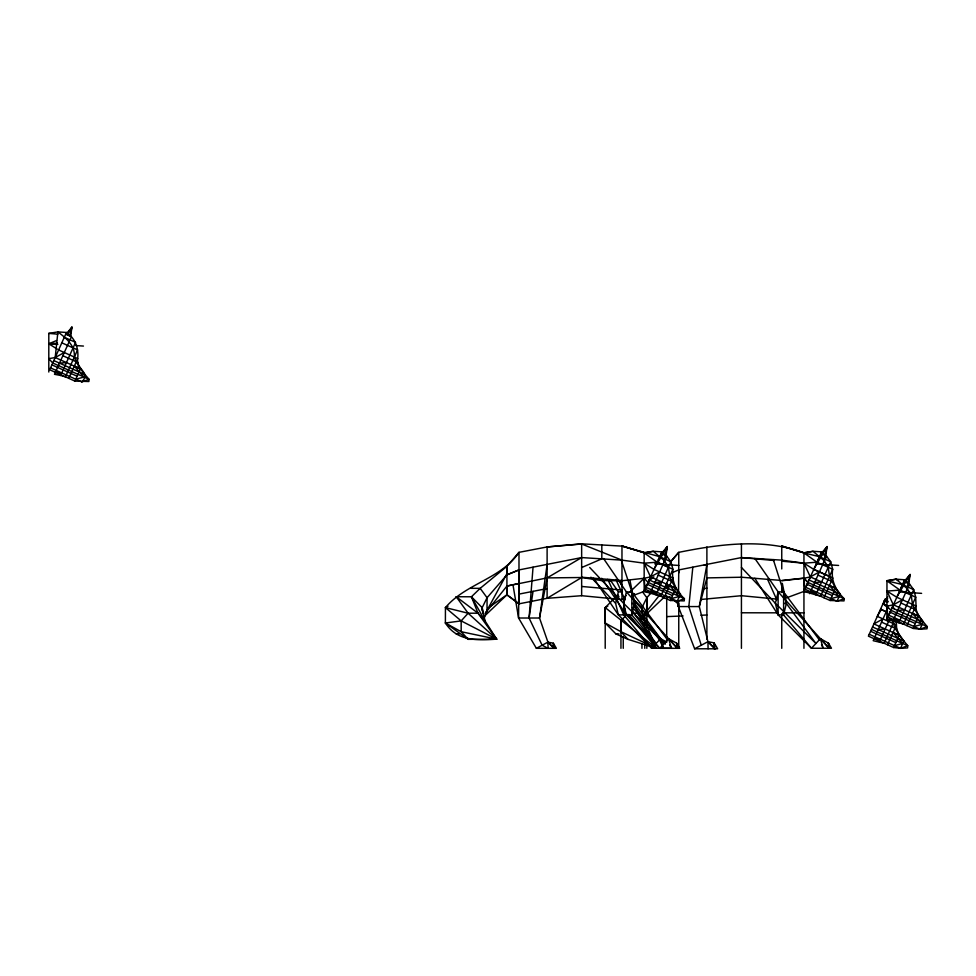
<?xml version="1.0" encoding="UTF-8"?>
<svg xmlns="http://www.w3.org/2000/svg" width="976" height="976" viewBox="0 0 976 976"><rect width="100%" height="100%" fill="white"/><g stroke="black" fill="none" stroke-linecap="round" stroke-linejoin="round"><path stroke-width="1.46" d="M485.389 613.379L506.922 573.705L506.934 574.791L518.988 569.923L581.647 557.577L621.968 560.139L644.16 563.176L657.177 562.2L672.915 569.289C671.146 580.708 676.136 591.078 684.408 598.691L684.237 600.911L670.305 600.508L645.051 589.15L644.16 578.256L650.553 576.914L659.642 571.912M624.738 598.569L621.968 599.593L581.647 595.702L547.109 598.312L518.988 603.827L518.988 552.343L506.922 566.336L480.168 588.345L471.432 596.775L478.008 613.196L496.638 639.146L461.16 620.895L445.398 623.005L468.187 639.341L496.638 639.146L468.126 613.221L456.219 596.739L471.432 596.775L484.999 620.834L496.638 639.146C477.606 640.463 457.036 641.391 445.398 623.005L445.434 607.609C465.515 583.55 501.286 578.902 518.988 552.343L547.109 546.95L581.647 543.827L621.968 546.109L659.654 556.686L670.915 561.749L672.915 569.289L660.789 596.226L644.16 591.419L631.679 596.019M482.168 610.488L482.168 607.694L487.061 597.727L506.922 574.852L518.988 569.923L518.585 618.015L536.361 648.32L556.381 648.32L553.331 643.196L547.926 642.147L536.361 648.32M633.949 603.619L637.779 613.196L656.421 648.32L627.958 639.341L615.917 633.912L605.181 623.005L605.205 607.609L616.002 596.739L618.577 595.214M670.17 645.697L671.695 648.259L651.687 648.259L623.81 614.929L623.835 599.118M621.126 559.638L631.887 592.005L631.85 614.99L659.727 648.32L679.735 648.32L676.685 643.196L668.658 638.731L626.409 591.92L603.522 558.516M641.94 611.891L641.952 607.694L646.844 597.727L650.809 593.152M642.525 591.859L646.844 597.727L646.82 610.964L643.55 619.04M828.429 648.259L828.429 643.135L829.112 648.259L820.401 638.67L811.459 648.259L783.594 614.929L778.104 614.843L775.383 603.314L778.14 591.859L820.401 638.67L828.429 643.135L831.479 648.259L811.459 648.259L778.104 614.843L778.14 591.859L754.826 558.431M773.309 559.602L783.63 591.944L783.594 614.929L786.351 603.473L782.325 583.355M694.644 648.784L707.942 641.683L714.151 642.891L717.653 648.784L694.644 648.784L678.369 606.572L678.43 600.704M678.515 593.384L678.759 569.923L741.431 557.577L781.752 560.139L803.943 563.176L816.949 562.2L832.687 569.289C830.735 580.818 836.237 590.907 844.191 598.691L844.02 600.911L830.076 600.508L804.834 589.15L803.943 578.256L810.336 576.914L819.425 571.912M780.251 580.354L741.431 577.231L706.892 577.902L699.304 606.572L678.369 606.572L678.418 603.68M547.109 564.555L539.533 618.015L547.926 642.147L548.061 648.32L542.144 645.234L529.065 618.015L533.042 567.239M692.826 567.239L688.836 606.572L701.293 645.234M70.711 336.159L71.907 327.216L66.319 333.792M665.669 558.528L667.267 546.597L660.74 554.27M825.44 558.528L827.05 546.597L820.523 554.27M908.461 586.442L910.059 574.51L903.532 582.184M529.065 618.015L533.042 591.346M69.979 336.073L71.907 327.216L67.076 334.219M663.729 562.835L667.267 546.597L658.41 559.443M823.512 562.835L827.05 546.597L818.193 559.443M906.521 590.748L910.059 574.51L901.202 587.357M657.153 592.334L644.16 591.419L645.514 585.478M804.956 586.954L803.943 591.419L784.521 598.569M887.965 614.868L886.952 619.321L903.581 624.14L915.708 597.202L913.707 589.663L909.534 584.063L904.618 579.768L896.053 579.195L886.952 580.671L886.952 619.321L899.945 620.236M666.352 641.866L660.618 638.67L651.687 648.259L618.333 614.843L615.612 603.314L618.369 591.859L609.89 579.488M593.628 578.195L618.333 614.843L623.81 614.929L625.189 609.195M630.008 580.537L634.62 603.534L631.85 614.99L626.372 614.904L601.68 578.256M626.189 595.531L621.968 599.593L621.968 545.913L644.16 552.77L644.16 591.419L661.826 551.855L666.742 556.149L670.915 561.749L656.018 594.86M483.779 619.04L487.036 610.964L506.934 586.064L547.109 577.902L581.647 577.511L601.814 580.61L621.968 580.757L644.16 578.256L648.101 582.379L684.408 598.691L677.185 601.314L645.892 587.271M621.968 546.011L644.16 552.77L653.261 551.294L664.595 560.907L668.426 567.276L669.695 576.438L671.61 581.196L675.77 588.223L670.305 600.508M670.414 562.03L678.759 552.343C719.654 544.096 763.879 538.081 803.943 552.77L813.032 551.294L824.378 560.907L828.209 567.276L829.478 576.438L835.541 588.223L830.076 600.508M898.542 580.195L896.053 579.195L886.952 580.818L899.97 590.114L915.708 597.202L916.196 609.866L918.562 616.137L913.097 628.422L887.843 617.052L886.952 606.169L893.345 604.827L902.434 599.825M644.16 591.419L650.553 576.914L644.16 563.176L653.957 569.362L673.062 577.963L664.156 597.751M781.617 561.176L803.943 563.176L810.336 576.914L803.943 591.419L820.572 596.226L832.687 569.289L830.698 561.749L826.513 556.149L821.609 551.855L813.032 551.294L803.943 552.904L781.752 546.109M899.97 590.114L886.952 591.09L893.345 604.827L886.952 619.321L904.618 579.768M50.532 367.879L81.825 381.921C91.219 372.478 75.628 369.013 77.702 358.57C78.849 348.481 75.213 338.123 66.466 332.474L49.691 369.758L74.945 381.116L88.877 381.518L89.048 379.298C83.216 372.564 77.202 365.646 74.335 357.057C75.311 345.492 66.112 338.16 57.901 331.901L48.8 333.377L48.8 372.027M65.685 334.207L71.382 336.757L54.485 374.296L60.658 375.467L75.555 342.356L64.306 337.269M68.796 378.359L77.702 358.57L58.597 349.969M74.945 381.116L80.398 368.843L55.193 357.533L48.8 358.668L52.728 362.987L89.048 379.298L81.825 381.921M649.845 593.676L666.742 556.149L661.045 553.587M677.185 601.314L680.455 594.03L675.77 588.235L650.553 576.914M821.609 551.855L803.943 591.419L816.936 592.334M809.629 593.676L826.513 556.149L820.828 553.587M815.802 594.86L830.698 561.749L819.437 556.686L803.943 552.904L781.752 545.913L781.752 568.947M823.939 597.751L832.845 577.963L813.74 569.362L803.943 563.176M805.676 587.271L836.969 601.314L840.238 594.03L835.541 588.235L810.336 576.914M887.465 609L873.203 640.695L884.134 643.245L894.126 621.053M879.364 641.866L889.636 619.028M892.637 621.59L909.534 584.063L903.837 581.501M887.513 644.758L896.419 624.969L896.334 620.638M898.811 622.761L913.707 589.663L902.446 584.587L886.952 580.818M888.123 601.448L885.183 598.874L868.396 636.157L893.65 647.527L899.116 635.242L896.749 628.971L896.419 624.969L877.302 616.368L880.999 610.049M906.948 625.653L915.854 605.864L896.761 597.239L886.952 591.09M893.65 647.527L900.531 648.32L903.813 641.049L894.968 628.202L892.686 620.834M913.097 628.422L919.978 629.215L923.247 621.944L914.402 609.097L912.487 604.351L911.218 595.177L907.387 588.821L896.053 579.195M67.478 334.792L71.907 327.216M653.957 569.362L667.267 546.597M827.05 546.597L813.74 569.362L829.49 576.413M886.184 601.204L887.66 598.666M896.749 597.263L910.059 574.51M884.183 602.961L887.404 598.288M485.304 613.294L487.036 610.964L487.061 597.727L480.168 588.345L470.395 588.321M644.221 614.465L660.081 594.396M664.815 588.479L666.706 586.112L666.706 583.294M884.097 601.289L887.818 596.897M670.414 562.042L678.759 552.343L678.759 572.924M658.763 584.002L660.74 581.72M468.187 639.341L461.184 631.716L461.16 620.895L468.126 613.221L478.008 613.196L484.999 620.834L482.168 607.694L471.432 596.775M620.943 648.32L620.943 620.895L626.909 614.319M632.302 595.726L634.485 593.615M629.361 592.481L644.16 578.256M483.327 617.247L506.934 594.823L506.934 586.039L518.988 583.428M644.184 616.222L665.632 595.836M649.247 580.696L653.908 576.877M489.854 606.682L506.934 594.799L506.922 566.336L506.922 574.852M663.058 597.349L665.498 595.641M581.647 577.511L547.109 598.312L547.109 546.95L581.647 544.01L621.968 560.139M581.647 557.577L547.109 577.902L539.533 618.015L518.585 618.015L512.961 584.734M64.282 352.531L55.193 357.533L57.901 331.901L66.466 332.474M461.16 620.895L445.434 607.609L448.008 606.181M605.205 648.32L605.205 607.609L607.792 606.181M882.987 618.93L873.898 623.932L899.103 635.242M581.647 567.544L601.814 558.858L601.814 545.059M56.547 340.539L48.8 343.784L57.364 349.201M672.061 572.668L678.759 569.923M836.969 601.314L844.191 598.691L807.872 582.379L803.943 578.256L781.752 580.757M888.685 615.173L919.978 629.215L927.2 626.592L918.562 616.137L893.357 604.803M900.531 648.32L907.753 645.697L899.116 635.242L893.016 632.533L902.715 643.465L907.753 645.697L907.595 647.918L900.531 648.32L869.25 634.278M75.786 379.237L84.009 377.065L74.298 366.134L80.398 368.843L74.298 366.134M671.146 598.63L679.369 596.458L669.658 585.515L675.77 588.235M830.93 598.63L839.153 596.458L829.441 585.515L835.541 588.235M913.939 626.531L922.161 624.359L927.2 626.592L927.029 628.812L919.978 629.215M894.492 645.636L902.715 643.465L871.458 629.361M704.013 565.287L706.892 564.555L699.304 606.572L707.942 641.683L708.088 648.784M666.706 586.112L670.329 585.307M518.988 594.103L547.109 588.577M702.671 588.931L706.892 588.101M700.963 599.471L741.431 595.702L777.262 599.154M781.752 580.476L803.943 578.109M59.512 363.133L66.453 362.596M654.872 582.513L661.813 581.989M814.655 582.513L821.585 581.989M897.664 610.427L904.606 609.89M878.217 629.532L885.159 628.995M57.474 343.137L48.8 343.784L57.84 344.382M666.706 616.612L683.078 615.954M700.939 615.246L706.892 615.014M632.143 613.209L637.779 613.196L644.782 620.834L654.676 644.197M741.431 612.782L778.018 612.83M782.593 612.83L803.943 612.867M619.04 596.751L616.002 596.739L617.698 599.093M615.917 633.912L618.955 633.924M456.134 633.912L459.184 633.924M778.14 591.859L783.63 591.944L819.315 639.841M618.369 591.859L622.481 591.92M667.572 639.902L631.887 592.005L626.409 591.92L623.652 603.375L626.372 614.904L659.727 648.32L668.658 638.731L677.429 648.32L676.685 643.196L676.685 648.32M783.606 603.436L786.351 603.473L815.924 643.465L775.383 603.314L741.431 567.41M631.875 603.497L634.62 603.534L664.192 643.526L623.652 603.375L589.687 567.471M75.921 345.565L83.46 346.065M815.997 563.969L838.591 565.446M654.713 563.872L678.82 565.446M899.006 591.871L921.612 593.359M661.826 551.855L653.261 551.294L644.16 552.904L657.177 562.2M581.647 577.231L621.968 580.476M581.647 586.466L621.968 590.029M48.8 333.377L57.84 334.195M741.431 557.577L774.175 560.505M886.952 580.671L889.966 580.952M55.376 372.32L61.793 372.942M874.081 638.719L880.498 639.341M496.638 639.146L461.184 631.716L445.398 623.005M445.434 607.609L468.126 613.221M60.658 375.467L65.429 376.846L77.555 349.896L61.817 342.82M914.402 609.097L916.196 609.866L900.994 603.034M833.175 581.964L817.986 575.12M896.749 628.971L881.548 622.139M671.61 581.196L673.403 581.964L658.202 575.12M76.25 361.803L78.043 362.572L62.842 355.74M918.562 616.137L912.45 613.428L922.161 624.359L890.893 610.256L886.952 606.169M884.402 600.606L887.818 602.143M883.024 603.668L887.562 605.742M891.979 607.865L923.247 621.944M890.039 612.172L915.293 623.53M886.22 611.745L880.535 609.195L886.208 611.781M808.97 579.951L840.238 594.03M807.03 584.258L832.284 595.628M872.532 626.97L903.813 641.049M870.604 631.277L895.846 642.635M657.19 562.176L668.438 567.239M649.186 579.951L680.455 594.03M647.247 584.258L672.501 595.628M53.826 360.571L85.095 374.638M51.887 364.865L77.141 376.236M628.861 614.392L656.421 648.32L620.956 631.716L605.181 623.005M803.943 552.904L816.949 562.2M456.219 596.739L478.008 613.196M605.205 607.609L656.421 648.32M883.012 603.693L887.94 607.926M624.14 611.769L656.153 643.465L631.948 610.744M715.005 648.784L707.942 641.683L714.932 648.784L714.151 642.891L714.151 648.784M554.063 648.32L547.926 642.147L554.014 648.32L553.331 643.196L553.331 648.32M633.168 598.764L641.952 607.694L644.794 623.542M590.907 577.194L615.612 603.314M803.943 578.207L807.872 582.379M627.958 639.341L620.956 631.716L620.943 620.895M829.112 648.259L820.401 638.67L823.158 648.259L821.511 644.648M677.368 648.32L668.658 638.731L671.415 648.32L669.768 644.709M632.448 607.462L665.461 644.001L660.618 638.67L663.375 648.259L659.532 639.841L633.656 605.108M892.589 606.523L894.26 608.768M754.826 578.304L778.104 614.843M767.575 579.329L776.823 599.874M615.844 579.402L625.079 599.935M607.804 579.329L623.81 614.929M620.102 580.683L621.98 586.308M676.868 600.752L678.369 606.572M783.63 591.944L786.351 603.473M631.887 592.005L634.62 603.534M482.168 607.694L482.888 613.684M803.943 552.77L803.943 648.32M781.752 583.416L781.752 592.542M781.752 613.648L781.752 648.32M741.431 543.827L741.431 648.32M706.892 546.95L706.892 639.243M678.759 603.046L678.759 648.32M666.706 583.794L666.706 588.272M666.706 595.726L666.706 642.318M646.844 597.727L646.844 627.495M646.844 645.343L646.844 648.32M644.782 620.834L644.782 623.725M644.782 643.989L644.782 648.32M641.952 607.694L641.952 612.208M641.952 643.806L641.952 648.32M623.249 636.401L623.249 648.32M581.647 543.827L581.647 595.702M671.537 598.422L669.121 596.617L671.537 598.41M677.564 602.924L675.148 601.118L677.564 602.924M518.988 603.827L506.934 594.823L518.988 603.827"/></g></svg>
